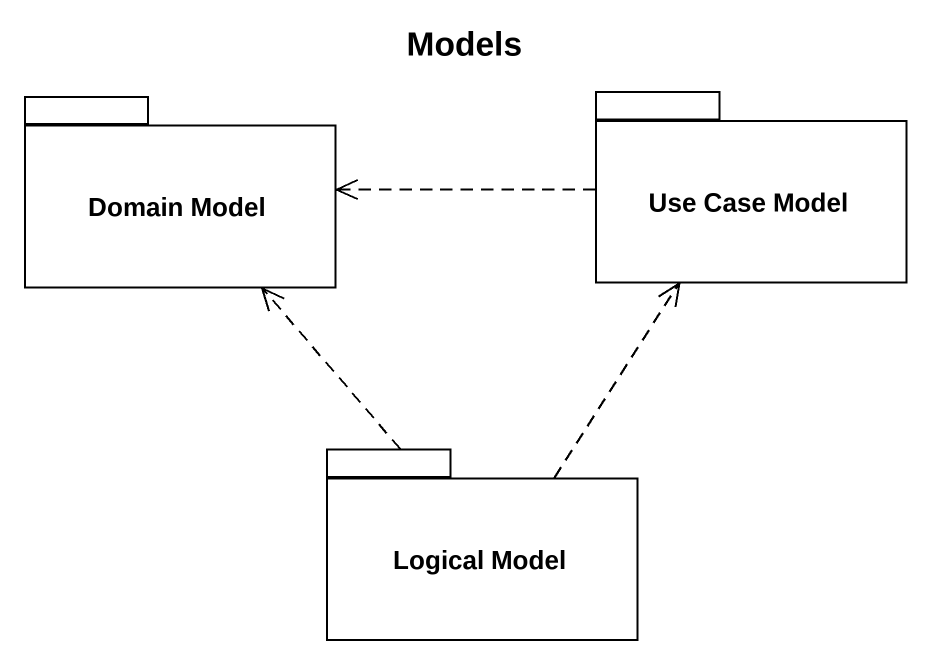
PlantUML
@startuml
title Models
package "Domain Model" as Domain_Model {
}
package "Use Case Model" as Use_Case_Model {
}
package "Logical Model" as Logical_Model {
}
Use_Case_Model .left.> Domain_Model
Logical_Model .up.> Domain_Model
Logical_Model .up.> Use_Case_Model
@enduml
